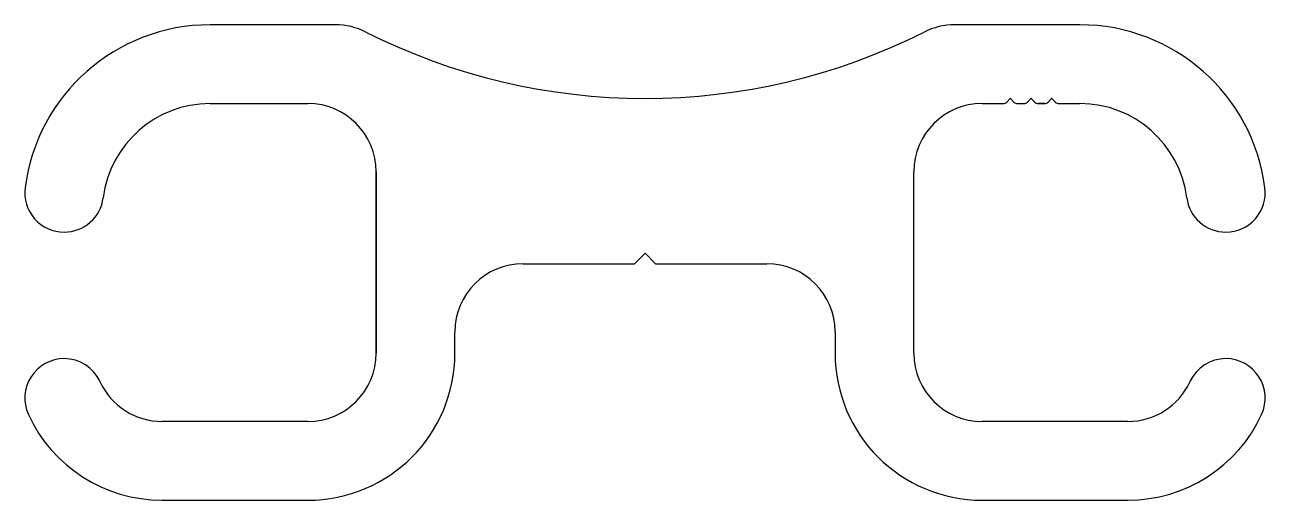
# Model space of a CAD drawing. Header units: inches. Extents: x -29.9 to 30.1, y 0.6 to 23.6.
import ezdxf

# ---------------------------------------------------------------- set-up
doc = ezdxf.new("R2010")
doc.units = ezdxf.units.IN
doc.header["$MEASUREMENT"] = 0

msp = doc.modelspace()

# ---------------------------------------------------------------- linework, layer by layer
at = {"color": 7}
for p, q in [((-14.905, 23.618), (-20.963, 23.618)), ((21.115, 23.618), (15.057, 23.618)), ((-20.963, 19.808), (-16.229, 19.808)), ((16.381, 19.808), (17.395, 19.808)), ((17.571, 19.881), (17.742, 20.053)), ((17.754, 20.053), (17.925, 19.881)), ((18.102, 19.808), (18.394, 19.808)), ((18.571, 19.881), (18.742, 20.053)), ((18.754, 20.053), (18.925, 19.881)), ((19.101, 19.808), (19.394, 19.808)), ((19.394, 19.808), (19.101, 19.808)), ((19.101, 19.808), (19.394, 19.808)), ((19.394, 19.808), (19.101, 19.808)), ((19.101, 19.808), (19.394, 19.808)), ((19.571, 19.881), (19.742, 20.053)), ((19.754, 20.053), (19.925, 19.881)), ((20.101, 19.808), (21.115, 19.808)), ((-12.929, 7.73), (-12.929, 16.508)), ((-12.929, 16.508), (-12.929, 7.73)), ((13.081, 7.73), (13.081, 16.508)), ((-5.819, 12.058), (-0.434, 12.058)), ((-0.434, 12.058), (0.076, 12.568)), ((0.076, 12.568), (0.586, 12.058)), ((0.586, 12.058), (5.971, 12.058)), ((-9.119, 7.73), (-9.119, 8.758)), ((9.271, 8.758), (9.271, 7.73)), ((-16.231, 4.428), (-23.286, 4.428)), ((23.438, 4.428), (16.383, 4.428)), ((-23.286, 0.618), (-16.231, 0.618)), ((16.383, 0.618), (23.438, 0.618))]:
    msp.add_line(p, q, dxfattribs=at)
for centre, radius, start, end in [((-20.963, 14.601), 9.017, 90, 172.79488), ((-14.905, 20.318), 3.3, 63.26453, 90), ((15.057, 20.318), 3.3, 90, 116.73547), ((21.115, 14.601), 9.017, 7.20512, 90), ((0.076, 50.058), 30, 243.26453, 296.73547), ((-20.963, 14.601), 5.207, 90, 172.79488), ((-16.229, 16.508), 3.3, 360, 90), ((16.381, 16.508), 3.3, 90, 180), ((17.395, 20.058), 0.25, 270, 315), ((17.748, 20.047), 0.008, 45, 135), ((18.102, 20.058), 0.25, 225, 270), ((18.394, 20.058), 0.25, 270, 315), ((18.748, 20.047), 0.008, 45, 135), ((19.101, 20.058), 0.25, 225, 270), ((19.394, 20.058), 0.25, 270, 315), ((19.748, 20.047), 0.008, 45, 135), ((20.101, 20.058), 0.25, 225, 270), ((21.115, 14.601), 5.207, 7.20512, 90), ((-28.019, 15.493), 1.905, 172.79488, 270), ((28.171, 15.493), 1.905, 270, 7.20512), ((-28.019, 15.493), 1.905, 270, 352.79488), ((28.171, 15.493), 1.905, 187.20512, 270), ((-5.819, 8.758), 3.3, 90, 180), ((5.971, 8.758), 3.3, 0, 90), ((-28.019, 5.563), 1.905, 90, 204.57892), ((-28.019, 5.563), 1.905, 24.57892, 90), ((-16.231, 7.73), 3.302, 270, 0), ((-16.231, 7.73), 3.302, 270, 0), ((-16.231, 7.73), 7.112, 270, 0), ((16.383, 7.73), 7.112, 180, 270), ((16.383, 7.73), 3.302, 180, 270), ((28.171, 5.563), 1.905, 90, 155.42108), ((28.171, 5.563), 1.905, 335.42108, 90), ((-23.286, 7.728), 3.3, 204.57892, 270), ((23.438, 7.728), 3.3, 270, 335.42108), ((-23.286, 7.728), 7.11, 204.57892, 270), ((23.438, 7.728), 7.11, 270, 335.42108)]:
    msp.add_arc(centre, radius, start, end, dxfattribs=at)

doc.saveas('drawing.dxf')
